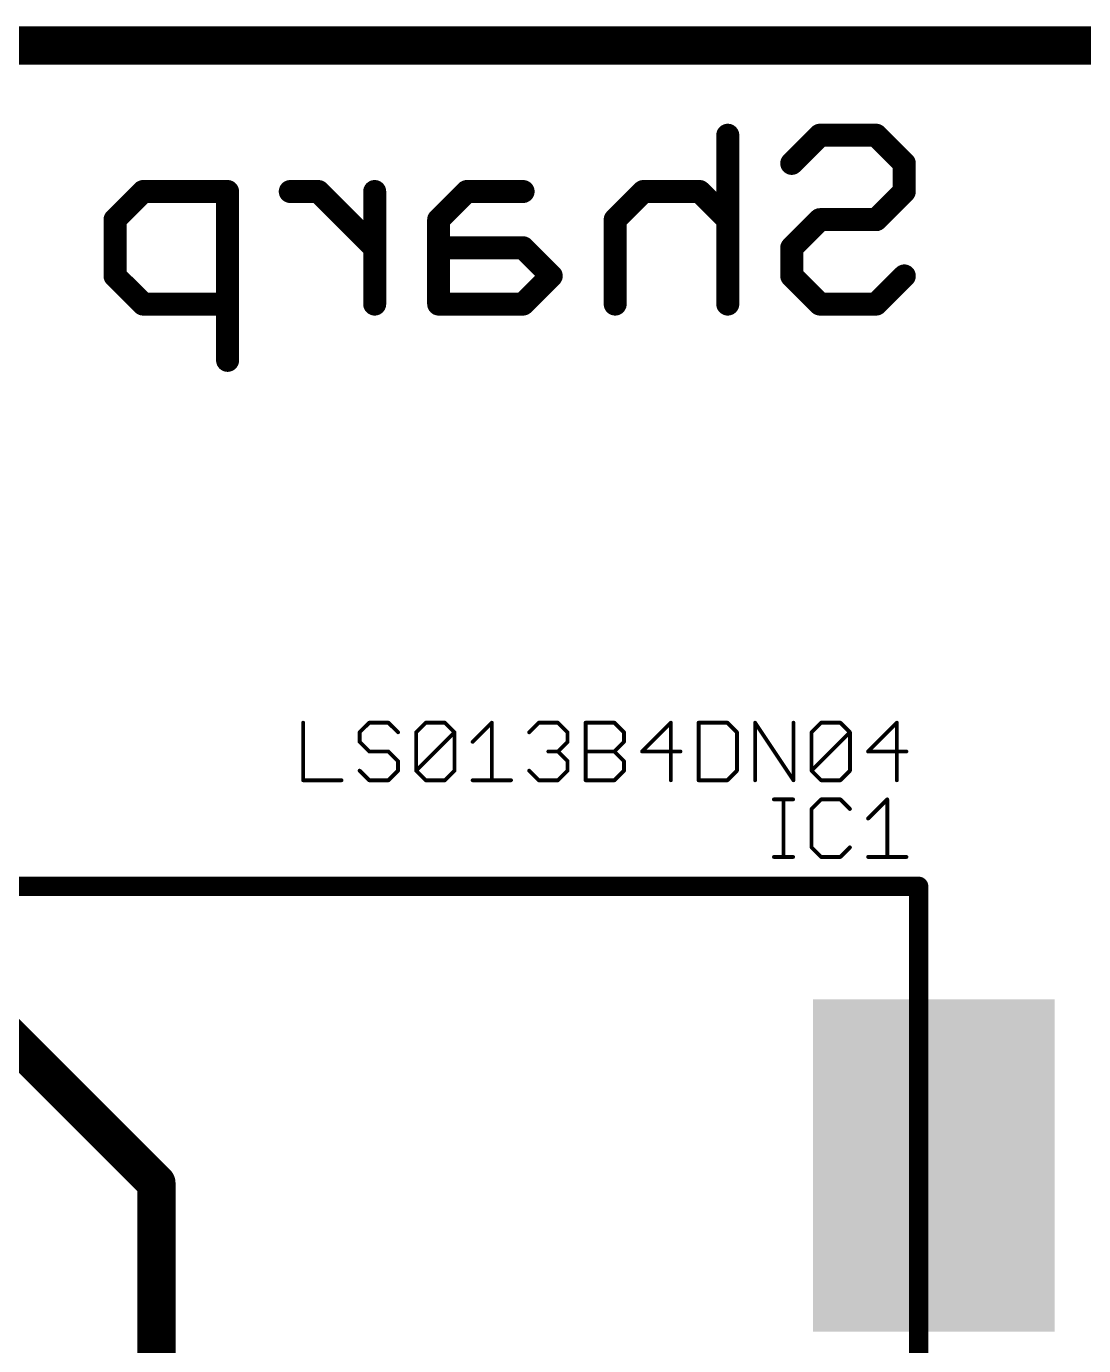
# Model space of a CAD drawing. Extents: x 0 to 40, y -0.1 to 39.1.
# Drawn here: x 18.86 to 25.86, y 30.39 to 39.13 of the extents above; entities that cross this region are included whole.
import ezdxf

# ---------------------------------------------------------------- set-up
doc = ezdxf.new("R2010")
doc.units = 0
for name, color, linetype in [('1', 12, 'CONTINUOUS'), ('16', 132, 'CONTINUOUS'), ('20', 53, 'CONTINUOUS'), ('22', 40, 'CONTINUOUS'), ('25', 253, 'CONTINUOUS'), ('27', 253, 'CONTINUOUS'), ('51', 253, 'CONTINUOUS')]:
    doc.layers.add(name, color=color, linetype=linetype)

# ---------------------------------------------------------------- blocks, each defined once
blk = doc.blocks.new('RECT')
blk.add_solid([(-0.5, -0.5), (0.5, -0.5), (-0.5, 0.5), (0.5, 0.5)])

msp = doc.modelspace()

# ---------------------------------------------------------------- linework, layer by layer
at = {"layer": '1', "const_width": 0.254}
for points in [[(5.618, 39), (34.318, 39)], [(19.718, 31.463), (17.526, 33.655)], [(19.718, 28.43), (19.718, 31.463)]]:
    msp.add_lwpolyline(points, dxfattribs=at)
at = {"layer": '1', "const_width": 0.127}
for points in [[(19.7815, 31.463, 1), (19.6545, 31.463)], [(19.6731, 31.4181, 1), (19.7629, 31.5079)]]:
    msp.add_lwpolyline(points, format="xyb", dxfattribs=at)
at = {"layer": '16', "const_width": 0.254}
msp.add_lwpolyline([(34.318, 39), (5.618, 39)], dxfattribs=at)
at = {"layer": '20'}
msp.add_line((2.968, 39), (36.968, 39), dxfattribs=at)
at = {"layer": '22', "const_width": 0.1524}
for points in [[(23.5031, 38.4058), (23.5031, 37.2872)], [(23.9268, 38.2193), (24.1133, 38.4058)], [(24.1133, 38.4058), (24.4861, 38.4058)], [(24.4861, 38.4058), (24.6725, 38.2193)], [(24.6725, 38.2193), (24.6725, 38.0329)], [(19.6306, 38.0329), (19.4441, 37.8465)], [(20.1898, 38.0329), (19.6306, 38.0329)], [(20.1898, 36.9143), (20.1898, 38.0329)], [(20.7915, 38.0329), (20.6051, 38.0329)], [(21.1643, 37.6601), (20.7915, 38.0329)], [(21.1643, 37.2872), (21.1643, 38.0329)], [(21.7745, 38.0329), (21.588, 37.8465)], [(22.1473, 38.0329), (21.7745, 38.0329)], [(22.9439, 38.0329), (22.7574, 37.8465)], [(23.3167, 38.0329), (22.9439, 38.0329)], [(23.5031, 37.8465), (23.3167, 38.0329)], [(24.6725, 38.0329), (24.4861, 37.8465)], [(19.4441, 37.8465), (19.4441, 37.4736)], [(21.588, 37.8465), (21.588, 37.2872)], [(22.7574, 37.8465), (22.7574, 37.2872)], [(24.1133, 37.8465), (23.9268, 37.6601)], [(24.4861, 37.8465), (24.1133, 37.8465)], [(22.1473, 37.6601), (21.588, 37.6601)], [(22.3337, 37.4736), (22.1473, 37.6601)], [(23.9268, 37.6601), (23.9268, 37.4736)], [(19.4441, 37.4736), (19.6306, 37.2872)], [(22.1473, 37.2872), (22.3337, 37.4736)], [(23.9268, 37.4736), (24.1133, 37.2872)], [(24.4861, 37.2872), (24.6725, 37.4736)], [(19.6306, 37.2872), (20.1898, 37.2872)], [(21.588, 37.2872), (22.1473, 37.2872)], [(24.1133, 37.2872), (24.4861, 37.2872)]]:
    msp.add_lwpolyline(points, dxfattribs=at)
at = {"layer": '22', "const_width": 0.0762}
for points in [[(23.5412, 38.4058, 1), (23.465, 38.4058)], [(24.1133, 38.4439, 1), (24.1133, 38.3677)], [(24.1402, 38.3788, 1), (24.0863, 38.4327)], [(24.513, 38.4327, 1), (24.4592, 38.3788)], [(24.4861, 38.3677, 1), (24.4861, 38.4439)], [(23.8999, 38.2463, 1), (23.9538, 38.1924)], [(24.7106, 38.2193, 1), (24.6344, 38.2193)], [(24.6456, 38.1924, 1), (24.6995, 38.2463)], [(19.6306, 38.071, 1), (19.6306, 37.9948)], [(19.6575, 38.006, 1), (19.6036, 38.0598)], [(20.2279, 38.0329, 1), (20.1517, 38.0329)], [(20.1898, 37.9948, 1), (20.1898, 38.071)], [(20.6051, 38.071, 1), (20.6051, 37.9948)], [(20.8184, 38.0598, 1), (20.7645, 38.006)], [(20.7915, 37.9948, 1), (20.7915, 38.071)], [(21.2024, 38.0329, 1), (21.1262, 38.0329)], [(21.7745, 38.071, 1), (21.7745, 37.9948)], [(21.8014, 38.006, 1), (21.7475, 38.0598)], [(22.1473, 37.9948, 1), (22.1473, 38.071)], [(22.9439, 38.071, 1), (22.9439, 37.9948)], [(22.9708, 38.006, 1), (22.9169, 38.0598)], [(23.3436, 38.0598, 1), (23.2898, 38.006)], [(23.3167, 37.9948, 1), (23.3167, 38.071)], [(24.6995, 38.006, 1), (24.6456, 38.0598)], [(24.6344, 38.0329, 1), (24.7106, 38.0329)], [(19.4822, 37.8465, 1), (19.406, 37.8465)], [(19.4172, 37.8734, 1), (19.4711, 37.8195)], [(21.6261, 37.8465, 1), (21.5499, 37.8465)], [(21.5611, 37.8734, 1), (21.615, 37.8195)], [(22.7955, 37.8465, 1), (22.7193, 37.8465)], [(22.7305, 37.8734, 1), (22.7844, 37.8195)], [(23.4762, 37.8195, 1), (23.5301, 37.8734)], [(24.1133, 37.8846, 1), (24.1133, 37.8084)], [(24.1402, 37.8195, 1), (24.0863, 37.8734)], [(24.4592, 37.8734, 1), (24.513, 37.8195)], [(24.4861, 37.8084, 1), (24.4861, 37.8846)], [(21.1374, 37.6331, 1), (21.1913, 37.687)], [(21.588, 37.6982, 1), (21.588, 37.622)], [(22.1743, 37.687, 1), (22.1204, 37.6331)], [(22.1473, 37.622, 1), (22.1473, 37.6982)], [(23.9649, 37.6601, 1), (23.8887, 37.6601)], [(23.8999, 37.687, 1), (23.9538, 37.6331)], [(19.4711, 37.5006, 1), (19.4172, 37.4467)], [(19.406, 37.4736, 1), (19.4822, 37.4736)], [(22.3607, 37.4467, 1), (22.3068, 37.5006)], [(22.3068, 37.4467, 1), (22.3607, 37.5006)], [(23.9538, 37.5006, 1), (23.8999, 37.4467)], [(23.8887, 37.4736, 1), (23.9649, 37.4736)], [(24.6995, 37.4467, 1), (24.6456, 37.5006)], [(19.6306, 37.3253, 1), (19.6306, 37.2491)], [(19.6036, 37.2603, 1), (19.6575, 37.3141)], [(20.1898, 37.2491, 1), (20.1898, 37.3253)], [(21.1262, 37.2872, 1), (21.2024, 37.2872)], [(21.588, 37.3253, 1), (21.588, 37.2491)], [(21.5499, 37.2872, 1), (21.6261, 37.2872)], [(22.1204, 37.3141, 1), (22.1743, 37.2603)], [(22.1473, 37.2491, 1), (22.1473, 37.3253)], [(22.7193, 37.2872, 1), (22.7955, 37.2872)], [(23.465, 37.2872, 1), (23.5412, 37.2872)], [(24.1133, 37.3253, 1), (24.1133, 37.2491)], [(24.0863, 37.2603, 1), (24.1402, 37.3141)], [(24.4592, 37.3141, 1), (24.513, 37.2603)], [(24.4861, 37.2491, 1), (24.4861, 37.3253)], [(20.1517, 36.9143, 1), (20.2279, 36.9143)]]:
    msp.add_lwpolyline(points, format="xyb", dxfattribs=at)
at = {"layer": '25', "const_width": 0.0254}
for points in [[(23.8088, 34.0056), (23.9359, 34.0056)], [(23.8724, 33.6243), (23.8724, 34.0056)], [(24.1218, 34.0056), (24.0583, 33.9421)], [(24.2489, 34.0056), (24.1218, 34.0056)], [(24.3125, 33.9421), (24.2489, 34.0056)], [(24.4325, 33.8785), (24.5596, 34.0056)], [(24.5596, 34.0056), (24.5596, 33.6243)], [(24.0583, 33.9421), (24.0583, 33.6879)], [(24.0583, 33.6879), (24.1218, 33.6243)], [(24.2489, 33.6243), (24.3125, 33.6879)], [(23.8088, 33.6243), (23.9359, 33.6243)], [(24.1218, 33.6243), (24.2489, 33.6243)], [(24.4325, 33.6243), (24.6867, 33.6243)]]:
    msp.add_lwpolyline(points, dxfattribs=at)
at = {"layer": '25', "const_width": 0.0127}
for points in [[(23.8088, 34.012, 1), (23.8088, 33.9993)], [(23.8787, 34.0056, 1), (23.866, 34.0056)], [(23.9359, 33.9993, 1), (23.9359, 34.012)], [(24.1218, 34.012, 1), (24.1218, 33.9993)], [(24.1263, 34.0011, 1), (24.1173, 34.0101)], [(24.2534, 34.0101, 1), (24.2445, 34.0011)], [(24.2489, 33.9993, 1), (24.2489, 34.012)], [(24.5659, 34.0056, 1), (24.5532, 34.0056)], [(24.5641, 34.0011, 1), (24.5551, 34.0101)], [(24.0646, 33.9421, 1), (24.0519, 33.9421)], [(24.0538, 33.9466, 1), (24.0628, 33.9376)], [(24.308, 33.9376, 1), (24.317, 33.9466)], [(24.428, 33.883, 1), (24.437, 33.874)], [(24.0628, 33.6923, 1), (24.0538, 33.6834)], [(24.0519, 33.6879, 1), (24.0646, 33.6879)], [(24.317, 33.6834, 1), (24.308, 33.6923)], [(23.8088, 33.6306, 1), (23.8088, 33.618)], [(23.866, 33.6243, 1), (23.8787, 33.6243)], [(23.9359, 33.618, 1), (23.9359, 33.6306)], [(24.1218, 33.6306, 1), (24.1218, 33.618)], [(24.1173, 33.6198, 1), (24.1263, 33.6288)], [(24.2445, 33.6288, 1), (24.2534, 33.6198)], [(24.2489, 33.618, 1), (24.2489, 33.6306)], [(24.4325, 33.6306, 1), (24.4325, 33.618)], [(24.5532, 33.6243, 1), (24.5659, 33.6243)], [(24.6867, 33.618, 1), (24.6867, 33.6306)]]:
    msp.add_lwpolyline(points, format="xyb", dxfattribs=at)
at = {"layer": '27', "const_width": 0.0254}
for points in [[(20.6904, 34.5136), (20.6904, 34.1323)], [(21.1282, 34.5136), (21.0646, 34.4501)], [(21.2553, 34.5136), (21.1282, 34.5136)], [(21.3188, 34.4501), (21.2553, 34.5136)], [(21.4388, 34.4501), (21.5024, 34.5136)], [(21.5024, 34.5136), (21.6295, 34.5136)], [(21.6295, 34.5136), (21.693, 34.4501)], [(21.813, 34.3865), (21.9401, 34.5136)], [(21.9401, 34.5136), (21.9401, 34.1323)], [(22.1872, 34.4501), (22.2508, 34.5136)], [(22.2508, 34.5136), (22.3779, 34.5136)], [(22.3779, 34.5136), (22.4415, 34.4501)], [(22.5614, 34.1323), (22.5614, 34.5136)], [(22.5614, 34.5136), (22.7521, 34.5136)], [(22.7521, 34.5136), (22.8157, 34.4501)], [(23.1263, 34.5136), (22.9357, 34.323)], [(23.1263, 34.1323), (23.1263, 34.5136)], [(23.3099, 34.5136), (23.3099, 34.1323)], [(23.5005, 34.5136), (23.3099, 34.5136)], [(23.5641, 34.4501), (23.5005, 34.5136)], [(23.6841, 34.1323), (23.6841, 34.5136)], [(23.6841, 34.5136), (23.9383, 34.1323)], [(23.9383, 34.1323), (23.9383, 34.5136)], [(24.0583, 34.4501), (24.1218, 34.5136)], [(24.1218, 34.5136), (24.2489, 34.5136)], [(24.2489, 34.5136), (24.3125, 34.4501)], [(24.6231, 34.5136), (24.4325, 34.323)], [(24.6231, 34.1323), (24.6231, 34.5136)], [(21.0646, 34.4501), (21.0646, 34.3865)], [(21.4388, 34.1959), (21.4388, 34.4501)], [(21.4388, 34.1959), (21.693, 34.4501)], [(21.693, 34.4501), (21.693, 34.1959)], [(22.4415, 34.4501), (22.4415, 34.3865)], [(22.8157, 34.4501), (22.8157, 34.3865)], [(23.5641, 34.1959), (23.5641, 34.4501)], [(24.0583, 34.1959), (24.0583, 34.4501)], [(24.0583, 34.1959), (24.3125, 34.4501)], [(24.3125, 34.4501), (24.3125, 34.1959)], [(21.0646, 34.3865), (21.1282, 34.323)], [(22.4415, 34.3865), (22.3779, 34.323)], [(22.8157, 34.3865), (22.7521, 34.323)], [(21.1282, 34.323), (21.2553, 34.323)], [(21.2553, 34.323), (21.3188, 34.2594)], [(21.3188, 34.2594), (21.3188, 34.1959)], [(22.3779, 34.323), (22.3143, 34.323)], [(22.3779, 34.323), (22.4415, 34.2594)], [(22.4415, 34.2594), (22.4415, 34.1959)], [(22.5614, 34.323), (22.7521, 34.323)], [(22.7521, 34.323), (22.8157, 34.2594)], [(22.8157, 34.2594), (22.8157, 34.1959)], [(22.9357, 34.323), (23.1899, 34.323)], [(24.4325, 34.323), (24.6867, 34.323)], [(21.1282, 34.1323), (21.0646, 34.1959)], [(21.3188, 34.1959), (21.2553, 34.1323)], [(21.5024, 34.1323), (21.4388, 34.1959)], [(21.693, 34.1959), (21.6295, 34.1323)], [(22.2508, 34.1323), (22.1872, 34.1959)], [(22.4415, 34.1959), (22.3779, 34.1323)], [(22.8157, 34.1959), (22.7521, 34.1323)], [(23.5005, 34.1323), (23.5641, 34.1959)], [(24.1218, 34.1323), (24.0583, 34.1959)], [(24.3125, 34.1959), (24.2489, 34.1323)], [(20.6904, 34.1323), (20.9446, 34.1323)], [(21.2553, 34.1323), (21.1282, 34.1323)], [(21.6295, 34.1323), (21.5024, 34.1323)], [(21.813, 34.1323), (22.0673, 34.1323)], [(22.3779, 34.1323), (22.2508, 34.1323)], [(22.7521, 34.1323), (22.5614, 34.1323)], [(23.3099, 34.1323), (23.5005, 34.1323)], [(24.2489, 34.1323), (24.1218, 34.1323)]]:
    msp.add_lwpolyline(points, dxfattribs=at)
at = {"layer": '27', "const_width": 0.0127}
for points in [[(20.6968, 34.5136, 1), (20.6841, 34.5136)], [(21.1282, 34.52, 1), (21.1282, 34.5073)], [(21.1327, 34.5091, 1), (21.1237, 34.5181)], [(21.2598, 34.5181, 1), (21.2508, 34.5091)], [(21.2553, 34.5073, 1), (21.2553, 34.52)], [(21.5024, 34.52, 1), (21.5024, 34.5073)], [(21.5069, 34.5091, 1), (21.4979, 34.5181)], [(21.634, 34.5181, 1), (21.625, 34.5091)], [(21.6295, 34.5073, 1), (21.6295, 34.52)], [(21.9465, 34.5136, 1), (21.9338, 34.5136)], [(21.9446, 34.5091, 1), (21.9357, 34.5181)], [(22.2508, 34.52, 1), (22.2508, 34.5073)], [(22.2553, 34.5091, 1), (22.2463, 34.5181)], [(22.3824, 34.5181, 1), (22.3734, 34.5091)], [(22.3779, 34.5073, 1), (22.3779, 34.52)], [(22.5614, 34.52, 1), (22.5614, 34.5073)], [(22.5678, 34.5136, 1), (22.5551, 34.5136)], [(22.7566, 34.5181, 1), (22.7476, 34.5091)], [(22.7521, 34.5073, 1), (22.7521, 34.52)], [(23.1327, 34.5136, 1), (23.12, 34.5136)], [(23.1308, 34.5091, 1), (23.1218, 34.5181)], [(23.3162, 34.5136, 1), (23.3035, 34.5136)], [(23.3099, 34.52, 1), (23.3099, 34.5073)], [(23.505, 34.5181, 1), (23.496, 34.5091)], [(23.5005, 34.5073, 1), (23.5005, 34.52)], [(23.6904, 34.5136, 1), (23.6777, 34.5136)], [(23.6893, 34.5171, 1), (23.6788, 34.5101)], [(23.9446, 34.5136, 1), (23.9319, 34.5136)], [(24.1218, 34.52, 1), (24.1218, 34.5073)], [(24.1263, 34.5091, 1), (24.1173, 34.5181)], [(24.2534, 34.5181, 1), (24.2444, 34.5091)], [(24.2489, 34.5073, 1), (24.2489, 34.52)], [(24.6295, 34.5136, 1), (24.6168, 34.5136)], [(24.6276, 34.5091, 1), (24.6187, 34.5181)], [(21.071, 34.4501, 1), (21.0583, 34.4501)], [(21.0601, 34.4546, 1), (21.0691, 34.4456)], [(21.3143, 34.4456, 1), (21.3233, 34.4546)], [(21.4343, 34.4546, 1), (21.4433, 34.4456)], [(21.4452, 34.4501, 1), (21.4325, 34.4501)], [(21.6994, 34.4501, 1), (21.6867, 34.4501)], [(21.6975, 34.4456, 1), (21.6886, 34.4546)], [(21.6886, 34.4456, 1), (21.6975, 34.4546)], [(22.1828, 34.4546, 1), (22.1917, 34.4456)], [(22.4478, 34.4501, 1), (22.4351, 34.4501)], [(22.437, 34.4456, 1), (22.4459, 34.4546)], [(22.822, 34.4501, 1), (22.8093, 34.4501)], [(22.8112, 34.4456, 1), (22.8202, 34.4546)], [(23.5704, 34.4501, 1), (23.5577, 34.4501)], [(23.5596, 34.4456, 1), (23.5686, 34.4546)], [(24.0646, 34.4501, 1), (24.0519, 34.4501)], [(24.0538, 34.4546, 1), (24.0628, 34.4456)], [(24.3188, 34.4501, 1), (24.3061, 34.4501)], [(24.317, 34.4456, 1), (24.308, 34.4546)], [(24.308, 34.4456, 1), (24.317, 34.4546)], [(21.0691, 34.391, 1), (21.0601, 34.382)], [(21.0583, 34.3865, 1), (21.071, 34.3865)], [(21.8085, 34.391, 1), (21.8175, 34.382)], [(22.4351, 34.3865, 1), (22.4478, 34.3865)], [(22.4459, 34.382, 1), (22.437, 34.391)], [(22.8093, 34.3865, 1), (22.822, 34.3865)], [(22.8202, 34.382, 1), (22.8112, 34.391)], [(21.1282, 34.3293, 1), (21.1282, 34.3166)], [(21.1237, 34.3185, 1), (21.1327, 34.3275)], [(21.2598, 34.3275, 1), (21.2508, 34.3185)], [(21.2553, 34.3166, 1), (21.2553, 34.3293)], [(21.3252, 34.2594, 1), (21.3125, 34.2594)], [(21.3143, 34.2549, 1), (21.3233, 34.2639)], [(22.3143, 34.3293, 1), (22.3143, 34.3166)], [(22.3824, 34.3275, 1), (22.3734, 34.3185)], [(22.3734, 34.3275, 1), (22.3824, 34.3185)], [(22.3779, 34.3166, 1), (22.3779, 34.3293)], [(22.4478, 34.2594, 1), (22.4351, 34.2594)], [(22.437, 34.2549, 1), (22.4459, 34.2639)], [(22.5614, 34.3293, 1), (22.5614, 34.3166)], [(22.7566, 34.3275, 1), (22.7476, 34.3185)], [(22.7476, 34.3275, 1), (22.7566, 34.3185)], [(22.7521, 34.3166, 1), (22.7521, 34.3293)], [(22.822, 34.2594, 1), (22.8093, 34.2594)], [(22.8112, 34.2549, 1), (22.8202, 34.2639)], [(22.9357, 34.3293, 1), (22.9357, 34.3166)], [(22.9312, 34.3275, 1), (22.9401, 34.3185)], [(23.1899, 34.3166, 1), (23.1899, 34.3293)], [(24.4325, 34.3293, 1), (24.4325, 34.3166)], [(24.428, 34.3275, 1), (24.437, 34.3185)], [(24.6867, 34.3166, 1), (24.6867, 34.3293)], [(21.0691, 34.2003, 1), (21.0601, 34.1914)], [(21.3125, 34.1959, 1), (21.3252, 34.1959)], [(21.3233, 34.1914, 1), (21.3143, 34.2003)], [(21.4433, 34.2003, 1), (21.4343, 34.1914)], [(21.4343, 34.2003, 1), (21.4433, 34.1914)], [(21.4325, 34.1959, 1), (21.4452, 34.1959)], [(21.6867, 34.1959, 1), (21.6994, 34.1959)], [(21.6975, 34.1914, 1), (21.6886, 34.2003)], [(22.1917, 34.2003, 1), (22.1828, 34.1914)], [(22.4351, 34.1959, 1), (22.4478, 34.1959)], [(22.4459, 34.1914, 1), (22.437, 34.2003)], [(22.8093, 34.1959, 1), (22.822, 34.1959)], [(22.8202, 34.1914, 1), (22.8112, 34.2003)], [(23.5577, 34.1959, 1), (23.5704, 34.1959)], [(23.5686, 34.1914, 1), (23.5596, 34.2003)], [(24.0628, 34.2003, 1), (24.0538, 34.1914)], [(24.0538, 34.2003, 1), (24.0628, 34.1914)], [(24.0519, 34.1959, 1), (24.0646, 34.1959)], [(24.3061, 34.1959, 1), (24.3188, 34.1959)], [(24.317, 34.1914, 1), (24.308, 34.2003)], [(20.6904, 34.1386, 1), (20.6904, 34.126)], [(20.6841, 34.1323, 1), (20.6968, 34.1323)], [(20.9446, 34.126, 1), (20.9446, 34.1386)], [(21.1282, 34.1386, 1), (21.1282, 34.126)], [(21.1237, 34.1278, 1), (21.1327, 34.1368)], [(21.2508, 34.1368, 1), (21.2598, 34.1278)], [(21.2553, 34.126, 1), (21.2553, 34.1386)], [(21.5024, 34.1386, 1), (21.5024, 34.126)], [(21.4979, 34.1278, 1), (21.5069, 34.1368)], [(21.625, 34.1368, 1), (21.634, 34.1278)], [(21.6295, 34.126, 1), (21.6295, 34.1386)], [(21.813, 34.1386, 1), (21.813, 34.126)], [(21.9338, 34.1323, 1), (21.9465, 34.1323)], [(22.0673, 34.126, 1), (22.0673, 34.1386)], [(22.2508, 34.1386, 1), (22.2508, 34.126)], [(22.2463, 34.1278, 1), (22.2553, 34.1368)], [(22.3734, 34.1368, 1), (22.3824, 34.1278)], [(22.3779, 34.126, 1), (22.3779, 34.1386)], [(22.5614, 34.1386, 1), (22.5614, 34.126)], [(22.5551, 34.1323, 1), (22.5678, 34.1323)], [(22.7476, 34.1368, 1), (22.7566, 34.1278)], [(22.7521, 34.126, 1), (22.7521, 34.1386)], [(23.12, 34.1323, 1), (23.1327, 34.1323)], [(23.3035, 34.1323, 1), (23.3162, 34.1323)], [(23.3099, 34.1386, 1), (23.3099, 34.126)], [(23.496, 34.1368, 1), (23.505, 34.1278)], [(23.5005, 34.126, 1), (23.5005, 34.1386)], [(23.6777, 34.1323, 1), (23.6904, 34.1323)], [(23.9319, 34.1323, 1), (23.9446, 34.1323)], [(23.933, 34.1288, 1), (23.9436, 34.1358)], [(24.1218, 34.1386, 1), (24.1218, 34.126)], [(24.1173, 34.1278, 1), (24.1263, 34.1368)], [(24.2444, 34.1368, 1), (24.2534, 34.1278)], [(24.2489, 34.126, 1), (24.2489, 34.1386)], [(24.6168, 34.1323, 1), (24.6295, 34.1323)]]:
    msp.add_lwpolyline(points, format="xyb", dxfattribs=at)
at = {"layer": '51', "const_width": 0.127}
for points in [[(24.768, 33.43), (15.168, 33.43)], [(24.768, 29.03), (24.768, 33.43)]]:
    msp.add_lwpolyline(points, dxfattribs=at)
at = {"layer": '51', "const_width": 0.0635}
for points in [[(24.7997, 33.43, 1), (24.7363, 33.43)], [(24.768, 33.3982, 1), (24.768, 33.4618)]]:
    msp.add_lwpolyline(points, format="xyb", dxfattribs=at)

# ---------------------------------------------------------------- block references
at = {"layer": '1', "xscale": 1.6, "yscale": 2.2, "rotation": 180}
msp.add_blockref('RECT', (24.868, 31.58), dxfattribs=at)

doc.saveas('drawing.dxf')
